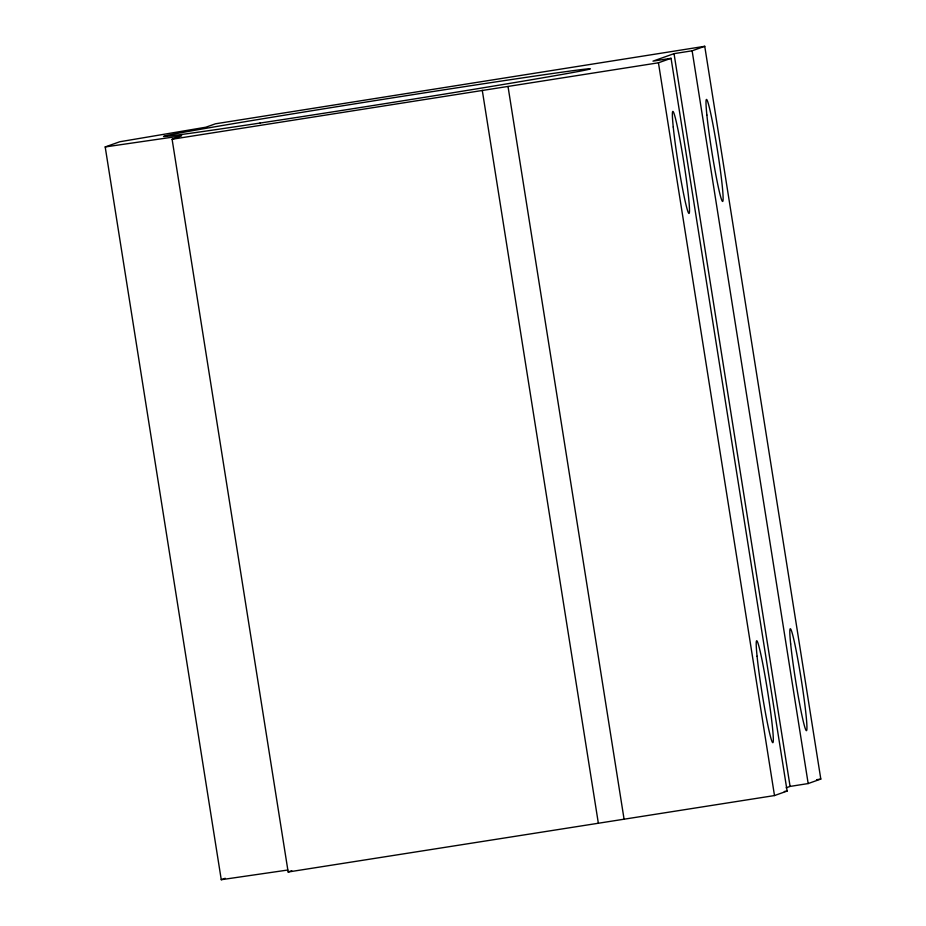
<?xml version="1.0" encoding="UTF-8"?>
<svg xmlns="http://www.w3.org/2000/svg" width="926" height="926" viewBox="0 0 926 926"><rect width="100%" height="100%" fill="white"/><g stroke="black" fill="none" stroke-linecap="round" stroke-linejoin="round"><path stroke-width="1.39" d="M287.824 870.023L221.256 879.7L105.194 146.945L119.755 141.759L205.873 127.209L215.457 123.795L704.744 46.3L820.806 779.055L808.178 783.558L790.086 786.417L786.139 787.818M704.744 46.3L692.127 50.803L674.035 53.65L652.969 61.151L671.061 58.303L787.123 791.059L774.495 795.561L288.16 872.003L172.097 139.236L181.681 135.833L105.194 146.945M172.097 139.236L658.444 62.794L671.061 58.303M221.256 879.7L225.226 878.288M288.16 872.003L291.748 870.718M816.547 779.727L820.806 779.055M784.334 791.498L787.123 791.059M692.127 50.803L808.178 783.558M674.035 53.65L790.086 786.417M658.444 62.794L774.495 795.561M508.027 86.535L624.089 819.29M482.272 90.297L598.323 823.064M673.248 127.024A51.52 2.871 81 0 0 687.972 211.718A51.52 2.871 81 0 0 681.478 148.195A51.52 2.871 81 0 0 673.248 127.024M706.874 115.044A51.52 2.871 81 0 0 721.597 199.738A51.52 2.871 81 0 0 715.103 136.215A51.52 2.871 81 0 0 706.874 115.044M790.665 643.952A51.52 2.871 81 0 0 805.377 728.855A51.52 2.871 81 0 0 798.988 665.829A51.52 2.871 81 0 0 790.665 643.952M757.074 656.245A51.52 2.871 81 0 0 771.786 740.939A51.52 2.871 81 0 0 765.293 677.404A51.52 2.871 81 0 0 757.074 656.245M259.974 123.065A216.395 2.269 -9 0 0 590.128 68.975A216.395 2.269 -9 0 0 280.022 115.924A216.395 2.269 -9 0 0 259.974 123.065"/></g></svg>
